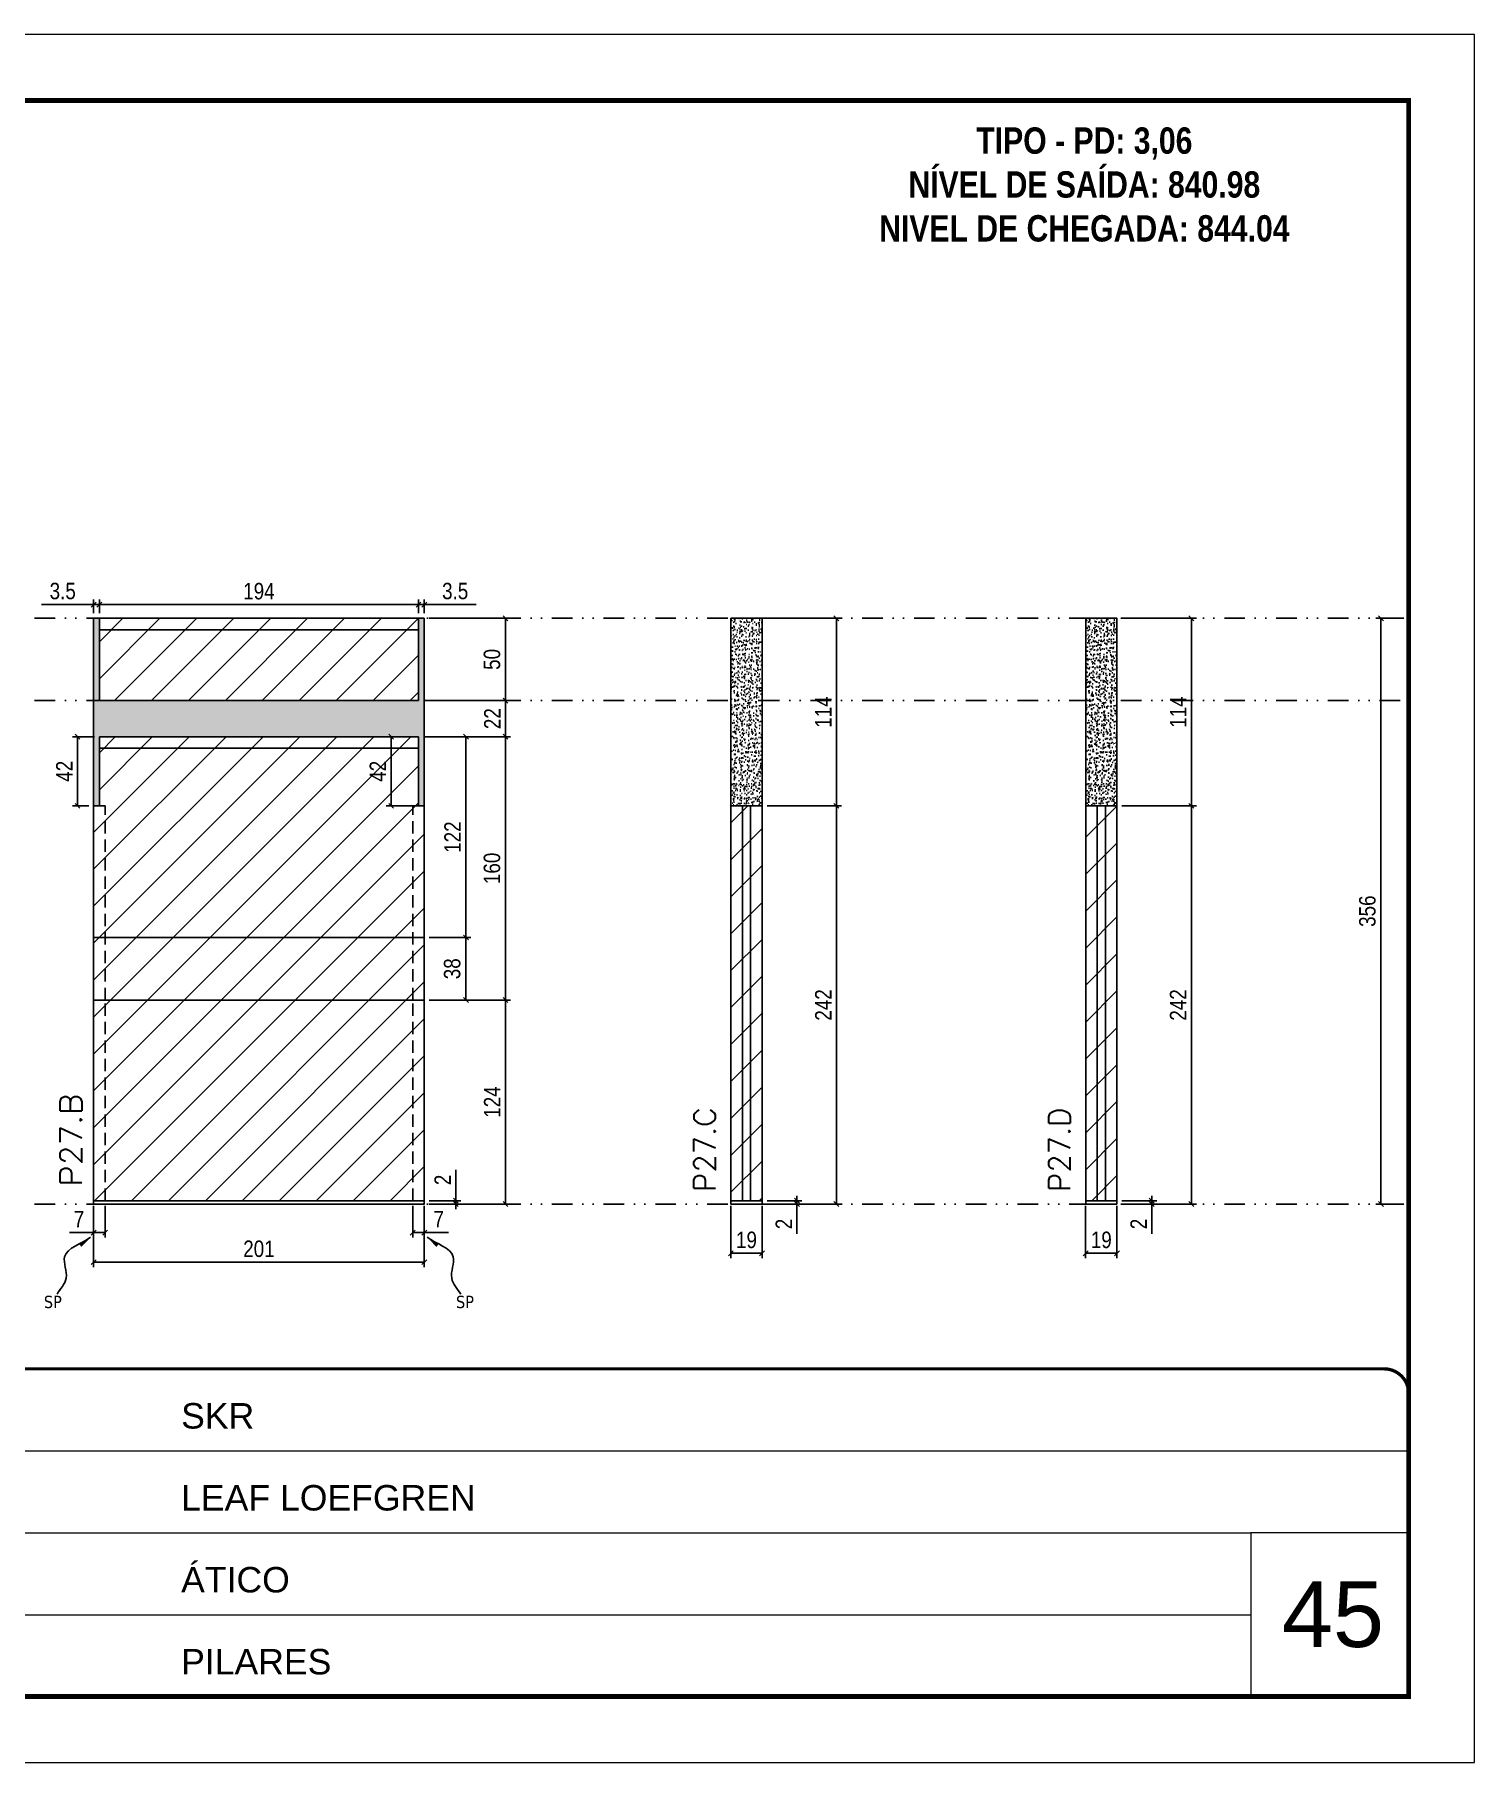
# Model space of a CAD drawing. Extents: x 14400 to 27878, y -21631 to 6985.
# Drawn here: x 15023 to 15898, y -6700 to -5650 of the extents above; entities that cross this region are included whole.
import ezdxf

# ---------------------------------------------------------------- set-up
doc = ezdxf.new("R2010")
doc.units = 0
for name, pattern in [('CONTINUO', [0]), ('DASHED', [0.75, 0.5, -0.25]), ('DIVIDE2', [0.625, 0.25, -0.125, 0, -0.125, 0, -0.125]), ('HIDDEN', [0.375, 0.25, -0.125])]:
    doc.linetypes.add(name, pattern=pattern)
for name, color, linetype, lineweight in [('CARIMBO', 255, 'Continuous', 9), ('Folhas', 255, 'Continuous', 9), ('Hachura', 251, 'Continuous', 9), ('SARRAFO DE PRESSAO', 251, 'DASHED', 9), ('Texto Seção', 7, 'Continuous', 15)]:
    doc.layers.add(name, color=color, linetype=linetype, lineweight=lineweight)
for name, color, linetype in [('COTA', 241, 'Continuous'), ('NOMENCLATURA', 7, 'Continuous'), ('Nível', 160, 'Continuous'), ('Painéis', 200, 'Continuous'), ('SARR_2.2x7', 40, 'Continuous'), ('texto', 7, 'Continuous')]:
    doc.layers.add(name, color=color, linetype=linetype)
doc.styles.add('ARIAL', font='arial.ttf')
doc.styles.add('COTA TECNICA', font='techl___.ttf', dxfattribs={"height": 10})
doc.styles.add('COTA TECNICA-50', font='techl___.ttf', dxfattribs={"height": 10})
doc.styles.add('REGUA-120', font='ROMANS.shx', dxfattribs={"height": 15})
doc.styles.add('ROMANC', font='techb___.ttf', dxfattribs={"height": 2.5})
doc.styles.get("Standard").update_dxf_attribs({"font": 'arial.ttf'})
doc.dimstyles.new('COTA PAINEL-50', dxfattribs={"dimtxt": 10, "dimasz": 3, "dimexe": 3, "dimexo": 3, "dimgap": 3, "dimtad": 1, "dimdec": 1, "dimzin": 12, "dimdsep": 46, "dimtxsty": 'COTA TECNICA-50', "dimblk1": 'OBLIQUE', "dimblk2": 'OBLIQUE', "dimsah": 1, "dimcen": 0.9, "dimclrd": 4, "dimclre": 4, "dimclrt": 240, "dimadec": 1, "dimazin": 3, "dimtfac": 1, "dimtdec": 1, "dimtmove": 0, "dimatfit": 3, "dimfxl": 1, "dimtolj": 1, "dimtzin": 12, "dimarcsym": 0})
doc.dimstyles.new('PAINEL', dxfattribs={"dimtxt": 10, "dimasz": 3, "dimexe": 3, "dimexo": 3, "dimgap": 3, "dimtad": 1, "dimdec": 1, "dimzin": 12, "dimdsep": 46, "dimtxsty": 'COTA TECNICA', "dimblk1": 'OBLIQUE', "dimblk2": 'OBLIQUE', "dimsah": 1, "dimcen": 0.9, "dimclrd": 4, "dimclre": 4, "dimclrt": 240, "dimadec": 1, "dimazin": 3, "dimtfac": 1, "dimtdec": 1, "dimtmove": 0, "dimatfit": 3, "dimfxl": 1, "dimtolj": 1, "dimtzin": 12, "dimarcsym": 0})
doc.dimstyles.get("Standard").update_dxf_attribs({"dimtxt": 0.18, "dimasz": 0.18, "dimexe": 0.18, "dimexo": 0.0625, "dimgap": 0.09, "dimtad": 0, "dimtih": 1, "dimtoh": 1, "dimdec": 4, "dimzin": 0, "dimdsep": 46, "dimtxsty": 'Standard', "dimcen": 0.09, "dimadec": 0, "dimazin": 0, "dimtfac": 1, "dimtdec": 4, "dimtofl": 0, "dimtmove": 0, "dimatfit": 3, "dimfxl": 1, "dimtolj": 1, "dimtzin": 0, "dimarcsym": 0})

# ---------------------------------------------------------------- blocks, each defined once
blk = doc.blocks.new('9999999999')
at = {"color": 30, "linetype": 'CONTINUO'}
for p, q in [((98564.6, 34379.6), (99584, 34379.6)), ((98564.6, 34329.8), (99488, 34329.8)), ((99584, 34329.8), (99488, 34329.8)), ((99488, 34329.8), (99488, 34230.2)), ((98564.6, 34280), (99488, 34280))]:
    blk.add_line(p, q, dxfattribs=at)
at = {"color": 30, "linetype": 'CONTINUO', "const_width": 2}
blk.add_lwpolyline([(99584, 34230.2), (99584, 34414.4, 0.414214), (99569, 34429.4), (98229, 34429.4, 0.414214), (98214, 34414.4), (98214, 34245.2, 0.414214), (98229, 34230.2), (99584, 34230.2)], format="xyb", dxfattribs=at)
at = {"layer": 'Folhas'}
blk.add_lwpolyline([(98139, 34190.2), (99624, 34190.2), (99624, 35240.2), (98139, 35240.2)], close=True, dxfattribs=at)
at = {"layer": 'Folhas', "color": 30, "const_width": 3}
blk.add_lwpolyline([(98214, 34230.2), (99584, 34230.2), (99584, 35200.2), (98214, 35200.2)], close=True, dxfattribs=at)
at = {"color": 7, "linetype": 'Continuous', "ltscale": 5, "style": 'ARIAL'}
for s, height, p in [('SKR', 15.48, (98837.7, 34393.1)), ('LEAF LOEFGREN', 15.483, (98837.7, 34343.3)), ('ÁTICO', 15.48, (98837.7, 34293.5)), ('PILARES', 15.48, (98837.7, 34243.7))]:
    blk.add_text(s, height=height, dxfattribs=at).set_placement(p)
blk = doc.blocks.new('_Oblique')
at = {"color": 0, "linetype": 'ByBlock', "lineweight": -2}
blk.add_line((-0.5, -0.5), (0.5, 0.5), dxfattribs=at)
blk = doc.blocks.new('*D2146')
at = {"layer": 'COTA', "color": 4, "lineweight": -2, "transparency": 16777216}
for p, q in [((15446.4, -6361.3), (15446.4, -6393.2)), ((15465.4, -6361.3), (15465.4, -6393.2)), ((15446.4, -6390.2), (15465.4, -6390.2))]:
    blk.add_line(p, q, dxfattribs=at)
at = {"layer": 'Defpoints', "color": 0, "transparency": 16777216}
for p in [(15446.4, -6358.3), (15465.4, -6358.3), (15465.4, -6390.2)]:
    blk.add_point(p, dxfattribs=at)
at = {"layer": 'COTA', "color": 4, "lineweight": -2, "transparency": 16777216, "xscale": 3, "yscale": 3, "zscale": 3, "rotation": 180}
blk.add_blockref('_Oblique', (15446.4, -6390.2), dxfattribs=at)
at = {"layer": 'COTA', "color": 4, "lineweight": -2, "transparency": 16777216, "xscale": 3, "yscale": 3, "zscale": 3}
blk.add_blockref('_Oblique', (15465.4, -6390.2), dxfattribs=at)
at = {"layer": 'COTA', "color": 240, "transparency": 16777216, "insert": (15455.9, -6382.1), "char_height": 10, "attachment_point": 5, "style": 'COTA TECNICA'}
blk.add_mtext('\\A1;19', dxfattribs=at)
blk = doc.blocks.new('*D2147')
at = {"layer": 'COTA', "color": 4, "lineweight": -2, "transparency": 16777216}
for p, q in [((15468.4, -6358.3), (15489.6, -6358.3)), ((15468.4, -6360.3), (15489.6, -6360.3)), ((15486.6, -6358.3), (15486.6, -6355.3)), ((15486.6, -6358.3), (15486.6, -6360.3)), ((15486.6, -6360.3), (15486.6, -6378.4))]:
    blk.add_line(p, q, dxfattribs=at)
at = {"layer": 'Defpoints', "color": 0, "transparency": 16777216}
for p in [(15465.4, -6358.3), (15465.4, -6360.3), (15486.6, -6358.3)]:
    blk.add_point(p, dxfattribs=at)
at = {"layer": 'COTA', "color": 4, "lineweight": -2, "transparency": 16777216, "xscale": 3, "yscale": 3, "zscale": 3}
for p, rotation in [((15486.6, -6358.3), 270), ((15486.6, -6360.3), 90)]:
    blk.add_blockref('_Oblique', p, dxfattribs=dict(at, rotation=rotation))
at = {"layer": 'COTA', "color": 240, "transparency": 16777216, "insert": (15478.6, -6372.4), "char_height": 10, "attachment_point": 5, "rotation": 90, "style": 'COTA TECNICA-50'}
blk.add_mtext('\\A1;2', dxfattribs=at)
blk = doc.blocks.new('*D2148')
at = {"layer": 'COTA', "color": 4, "lineweight": -2, "transparency": 16777216}
for p, q in [((15468.4, -6118.3), (15513.6, -6118.3)), ((15510.6, -6360.3), (15510.6, -6118.3)), ((15468.4, -6360.3), (15513.6, -6360.3))]:
    blk.add_line(p, q, dxfattribs=at)
at = {"layer": 'Defpoints', "color": 0, "transparency": 16777216}
for p in [(15465.4, -6118.3), (15510.6, -6118.3), (15465.4, -6360.3)]:
    blk.add_point(p, dxfattribs=at)
at = {"layer": 'COTA', "color": 4, "lineweight": -2, "transparency": 16777216, "xscale": 3, "yscale": 3, "zscale": 3}
for p, rotation in [((15510.6, -6118.3), 90), ((15510.6, -6360.3), 270)]:
    blk.add_blockref('_Oblique', p, dxfattribs=dict(at, rotation=rotation))
at = {"layer": 'COTA', "color": 240, "transparency": 16777216, "insert": (15502.6, -6239.3), "char_height": 10, "attachment_point": 5, "rotation": 90, "style": 'COTA TECNICA-50'}
blk.add_mtext('\\A1;242', dxfattribs=at)
blk = doc.blocks.new('*D2163')
at = {"layer": 'COTA', "color": 4, "lineweight": -2, "transparency": 16777216}
for p, q in [((15468.4, -6004.3), (15513.6, -6004.3)), ((15510.6, -6118.3), (15510.6, -6004.3)), ((15468.4, -6118.3), (15513.6, -6118.3))]:
    blk.add_line(p, q, dxfattribs=at)
at = {"layer": 'Defpoints', "color": 0, "transparency": 16777216}
for p in [(15465.4, -6004.3), (15510.6, -6004.3), (15465.4, -6118.3)]:
    blk.add_point(p, dxfattribs=at)
at = {"layer": 'COTA', "color": 4, "lineweight": -2, "transparency": 16777216, "xscale": 3, "yscale": 3, "zscale": 3}
for p, rotation in [((15510.6, -6004.3), 90), ((15510.6, -6118.3), 270)]:
    blk.add_blockref('_Oblique', p, dxfattribs=dict(at, rotation=rotation))
at = {"layer": 'COTA', "color": 240, "transparency": 16777216, "insert": (15502.6, -6061.3), "char_height": 10, "attachment_point": 5, "rotation": 90, "style": 'COTA TECNICA'}
blk.add_mtext('\\A1;114', dxfattribs=at)
blk = doc.blocks.new('*D2164')
at = {"layer": 'COTA', "color": 4, "lineweight": -2, "transparency": 16777216}
for p, q in [((15855.5, -6004.3), (15838.6, -6004.3)), ((15841.6, -6360.3), (15841.6, -6004.3)), ((15855.5, -6360.3), (15838.6, -6360.3))]:
    blk.add_line(p, q, dxfattribs=at)
at = {"layer": 'Defpoints', "color": 0, "transparency": 16777216}
for p in [(15841.6, -6004.3), (15858.5, -6004.3), (15858.5, -6360.3)]:
    blk.add_point(p, dxfattribs=at)
at = {"layer": 'COTA', "color": 4, "lineweight": -2, "transparency": 16777216, "xscale": 3, "yscale": 3, "zscale": 3}
for p, rotation in [((15841.6, -6004.3), 90), ((15841.6, -6360.3), 270)]:
    blk.add_blockref('_Oblique', p, dxfattribs=dict(at, rotation=rotation))
at = {"layer": 'COTA', "color": 240, "transparency": 16777216, "insert": (15833.4, -6182.3), "char_height": 10, "attachment_point": 5, "rotation": 90, "style": 'COTA TECNICA'}
blk.add_mtext('\\A1;356', dxfattribs=at)
blk = doc.blocks.new('*D2165')
at = {"layer": 'COTA', "color": 4, "lineweight": -2, "transparency": 16777216}
for p, q in [((15059, -6361.3), (15059, -6398.6)), ((15260, -6361.3), (15260, -6398.6)), ((15260, -6395.6), (15059, -6395.6))]:
    blk.add_line(p, q, dxfattribs=at)
at = {"layer": 'Defpoints', "color": 0, "transparency": 16777216}
for p in [(15059, -6358.3), (15260, -6358.3), (15059, -6395.6)]:
    blk.add_point(p, dxfattribs=at)
at = {"layer": 'COTA', "color": 4, "lineweight": -2, "transparency": 16777216, "xscale": 3, "yscale": 3, "zscale": 3, "rotation": 180}
blk.add_blockref('_Oblique', (15059, -6395.6), dxfattribs=at)
at = {"layer": 'COTA', "color": 4, "lineweight": -2, "transparency": 16777216, "xscale": 3, "yscale": 3, "zscale": 3}
blk.add_blockref('_Oblique', (15260, -6395.6), dxfattribs=at)
at = {"layer": 'COTA', "color": 240, "transparency": 16777216, "insert": (15159.5, -6387.5), "char_height": 10, "attachment_point": 5, "style": 'COTA TECNICA'}
blk.add_mtext('\\A1;201', dxfattribs=at)
blk = doc.blocks.new('*D2166')
at = {"layer": 'COTA', "color": 4, "lineweight": -2, "transparency": 16777216}
for p, q in [((15253, -6361.3), (15253, -6380.6)), ((15260, -6363.3), (15260, -6380.6)), ((15253, -6377.6), (15260, -6377.6)), ((15260, -6377.6), (15274.7, -6377.6))]:
    blk.add_line(p, q, dxfattribs=at)
at = {"layer": 'Defpoints', "color": 0, "transparency": 16777216}
for p in [(15253, -6358.3), (15260, -6360.3), (15260, -6377.6)]:
    blk.add_point(p, dxfattribs=at)
at = {"layer": 'COTA', "color": 4, "lineweight": -2, "transparency": 16777216, "xscale": 3, "yscale": 3, "zscale": 3, "rotation": 180}
blk.add_blockref('_Oblique', (15253, -6377.6), dxfattribs=at)
at = {"layer": 'COTA', "color": 4, "lineweight": -2, "transparency": 16777216, "xscale": 3, "yscale": 3, "zscale": 3}
blk.add_blockref('_Oblique', (15260, -6377.6), dxfattribs=at)
at = {"layer": 'COTA', "color": 240, "transparency": 16777216, "insert": (15268.8, -6369.5), "char_height": 10, "attachment_point": 5, "style": 'COTA TECNICA-50'}
blk.add_mtext('\\A1;7', dxfattribs=at)
blk = doc.blocks.new('*D2167')
at = {"layer": 'COTA', "color": 4, "lineweight": -2, "transparency": 16777216}
for p, q in [((15279.2, -6358.3), (15279.2, -6339.5)), ((15263, -6358.3), (15282.2, -6358.3)), ((15263, -6360.3), (15282.2, -6360.3)), ((15279.2, -6360.3), (15279.2, -6358.3)), ((15279.2, -6360.3), (15279.2, -6363.3))]:
    blk.add_line(p, q, dxfattribs=at)
at = {"layer": 'Defpoints', "color": 0, "transparency": 16777216}
for p in [(15260, -6358.3), (15260, -6360.3), (15279.2, -6360.3)]:
    blk.add_point(p, dxfattribs=at)
at = {"layer": 'COTA', "color": 4, "lineweight": -2, "transparency": 16777216, "xscale": 3, "yscale": 3, "zscale": 3}
for p, rotation in [((15279.2, -6358.3), 270), ((15279.2, -6360.3), 90)]:
    blk.add_blockref('_Oblique', p, dxfattribs=dict(at, rotation=rotation))
at = {"layer": 'COTA', "color": 240, "transparency": 16777216, "insert": (15271.2, -6345.6), "char_height": 10, "attachment_point": 5, "rotation": 90, "style": 'COTA TECNICA-50'}
blk.add_mtext('\\A1;2', dxfattribs=at)
blk = doc.blocks.new('*D2168')
at = {"layer": 'COTA', "color": 4, "lineweight": -2, "transparency": 16777216}
for p, q in [((15259.5, -6076.3), (15312.4, -6076.3)), ((15309.4, -6236.3), (15309.4, -6076.3)), ((15263, -6236.3), (15312.4, -6236.3))]:
    blk.add_line(p, q, dxfattribs=at)
at = {"layer": 'Defpoints', "color": 0, "transparency": 16777216}
for p in [(15256.5, -6076.3), (15309.4, -6076.3), (15260, -6236.3)]:
    blk.add_point(p, dxfattribs=at)
at = {"layer": 'COTA', "color": 4, "lineweight": -2, "transparency": 16777216, "xscale": 3, "yscale": 3, "zscale": 3}
for p, rotation in [((15309.4, -6076.3), 90), ((15309.4, -6236.3), 270)]:
    blk.add_blockref('_Oblique', p, dxfattribs=dict(at, rotation=rotation))
at = {"layer": 'COTA', "color": 240, "transparency": 16777216, "insert": (15301.2, -6156.3), "char_height": 10, "attachment_point": 5, "rotation": 90, "style": 'COTA TECNICA-50'}
blk.add_mtext('\\A1;160', dxfattribs=at)
blk = doc.blocks.new('*D2169')
at = {"layer": 'COTA', "color": 4, "linetype": 'ByBlock', "lineweight": -2, "transparency": 16777216}
for p, q in [((15263, -6236.3), (15312.4, -6236.3)), ((15309.4, -6360.3), (15309.4, -6236.3)), ((15263, -6360.3), (15312.4, -6360.3))]:
    blk.add_line(p, q, dxfattribs=at)
at = {"layer": 'Defpoints', "color": 0, "linetype": 'ByBlock', "transparency": 16777216}
for p in [(15260, -6236.3), (15309.4, -6236.3), (15260, -6360.3)]:
    blk.add_point(p, dxfattribs=at)
at = {"layer": 'COTA', "color": 4, "linetype": 'ByBlock', "lineweight": -2, "transparency": 16777216, "xscale": 3, "yscale": 3, "zscale": 3}
for p, rotation in [((15309.4, -6236.3), 90), ((15309.4, -6360.3), 270)]:
    blk.add_blockref('_Oblique', p, dxfattribs=dict(at, rotation=rotation))
at = {"layer": 'COTA', "color": 240, "linetype": 'ByBlock', "transparency": 16777216, "insert": (15301.3, -6298.3), "char_height": 10, "attachment_point": 5, "rotation": 90, "style": 'COTA TECNICA'}
blk.add_mtext('\\A1;124', dxfattribs=at)
blk = doc.blocks.new('*D2170')
at = {"layer": 'COTA', "color": 4, "lineweight": -2, "transparency": 16777216}
for p, q in [((15066, -6361.3), (15066, -6380.6)), ((15059, -6363.3), (15059, -6380.6)), ((15059, -6377.6), (15044.3, -6377.6)), ((15066, -6377.6), (15059, -6377.6))]:
    blk.add_line(p, q, dxfattribs=at)
at = {"layer": 'Defpoints', "color": 0, "transparency": 16777216}
for p in [(15059, -6360.3), (15066, -6358.3), (15059, -6377.6)]:
    blk.add_point(p, dxfattribs=at)
at = {"layer": 'COTA', "color": 4, "lineweight": -2, "transparency": 16777216, "xscale": 3, "yscale": 3, "zscale": 3, "rotation": 180}
blk.add_blockref('_Oblique', (15059, -6377.6), dxfattribs=at)
at = {"layer": 'COTA', "color": 4, "lineweight": -2, "transparency": 16777216, "xscale": 3, "yscale": 3, "zscale": 3}
blk.add_blockref('_Oblique', (15066, -6377.6), dxfattribs=at)
at = {"layer": 'COTA', "color": 240, "transparency": 16777216, "insert": (15050.1, -6369.5), "char_height": 10, "attachment_point": 5, "style": 'COTA TECNICA-50'}
blk.add_mtext('\\A1;7', dxfattribs=at)
blk = doc.blocks.new('*D2171')
at = {"layer": 'COTA', "color": 4, "lineweight": -2, "transparency": 16777216}
for p, q in [((15263, -6004.3), (15312.4, -6004.3)), ((15309.4, -6054.3), (15309.4, -6004.3)), ((15259.5, -6054.3), (15312.4, -6054.3))]:
    blk.add_line(p, q, dxfattribs=at)
at = {"layer": 'Defpoints', "color": 0, "transparency": 16777216}
for p in [(15260, -6004.3), (15309.4, -6004.3), (15256.5, -6054.3)]:
    blk.add_point(p, dxfattribs=at)
at = {"layer": 'COTA', "color": 4, "lineweight": -2, "transparency": 16777216, "xscale": 3, "yscale": 3, "zscale": 3}
for p, rotation in [((15309.4, -6004.3), 90), ((15309.4, -6054.3), 270)]:
    blk.add_blockref('_Oblique', p, dxfattribs=dict(at, rotation=rotation))
at = {"layer": 'COTA', "color": 240, "transparency": 16777216, "insert": (15301.2, -6029.3), "char_height": 10, "attachment_point": 5, "rotation": 90, "style": 'COTA TECNICA'}
blk.add_mtext('\\A1;50', dxfattribs=at)
blk = doc.blocks.new('*D2172')
at = {"layer": 'COTA', "color": 4, "lineweight": -2, "transparency": 16777216}
for p, q in [((15662.1, -6361.3), (15662.1, -6393.2)), ((15681.1, -6361.3), (15681.1, -6393.2)), ((15662.1, -6390.2), (15681.1, -6390.2))]:
    blk.add_line(p, q, dxfattribs=at)
at = {"layer": 'Defpoints', "color": 0, "transparency": 16777216}
for p in [(15662.1, -6358.3), (15681.1, -6358.3), (15681.1, -6390.2)]:
    blk.add_point(p, dxfattribs=at)
at = {"layer": 'COTA', "color": 4, "lineweight": -2, "transparency": 16777216, "xscale": 3, "yscale": 3, "zscale": 3, "rotation": 180}
blk.add_blockref('_Oblique', (15662.1, -6390.2), dxfattribs=at)
at = {"layer": 'COTA', "color": 4, "lineweight": -2, "transparency": 16777216, "xscale": 3, "yscale": 3, "zscale": 3}
blk.add_blockref('_Oblique', (15681.1, -6390.2), dxfattribs=at)
at = {"layer": 'COTA', "color": 240, "transparency": 16777216, "insert": (15671.6, -6382.1), "char_height": 10, "attachment_point": 5, "style": 'COTA TECNICA'}
blk.add_mtext('\\A1;19', dxfattribs=at)
blk = doc.blocks.new('*D2173')
at = {"layer": 'COTA', "color": 4, "lineweight": -2, "transparency": 16777216}
for p, q in [((15684.1, -6358.3), (15705.3, -6358.3)), ((15684.1, -6360.3), (15705.3, -6360.3)), ((15702.3, -6358.3), (15702.3, -6355.3)), ((15702.3, -6358.3), (15702.3, -6360.3)), ((15702.3, -6360.3), (15702.3, -6378.4))]:
    blk.add_line(p, q, dxfattribs=at)
at = {"layer": 'Defpoints', "color": 0, "transparency": 16777216}
for p in [(15681.1, -6358.3), (15681.1, -6360.3), (15702.3, -6358.3)]:
    blk.add_point(p, dxfattribs=at)
at = {"layer": 'COTA', "color": 4, "lineweight": -2, "transparency": 16777216, "xscale": 3, "yscale": 3, "zscale": 3}
for p, rotation in [((15702.3, -6358.3), 270), ((15702.3, -6360.3), 90)]:
    blk.add_blockref('_Oblique', p, dxfattribs=dict(at, rotation=rotation))
at = {"layer": 'COTA', "color": 240, "transparency": 16777216, "insert": (15694.3, -6372.4), "char_height": 10, "attachment_point": 5, "rotation": 90, "style": 'COTA TECNICA-50'}
blk.add_mtext('\\A1;2', dxfattribs=at)
blk = doc.blocks.new('*D2174')
at = {"layer": 'COTA', "color": 4, "lineweight": -2, "transparency": 16777216}
for p, q in [((15684.1, -6118.3), (15729.4, -6118.3)), ((15726.4, -6360.3), (15726.4, -6118.3)), ((15684.1, -6360.3), (15729.4, -6360.3))]:
    blk.add_line(p, q, dxfattribs=at)
at = {"layer": 'Defpoints', "color": 0, "transparency": 16777216}
for p in [(15681.1, -6118.3), (15726.4, -6118.3), (15681.1, -6360.3)]:
    blk.add_point(p, dxfattribs=at)
at = {"layer": 'COTA', "color": 4, "lineweight": -2, "transparency": 16777216, "xscale": 3, "yscale": 3, "zscale": 3}
for p, rotation in [((15726.4, -6118.3), 90), ((15726.4, -6360.3), 270)]:
    blk.add_blockref('_Oblique', p, dxfattribs=dict(at, rotation=rotation))
at = {"layer": 'COTA', "color": 240, "transparency": 16777216, "insert": (15718.3, -6239.3), "char_height": 10, "attachment_point": 5, "rotation": 90, "style": 'COTA TECNICA-50'}
blk.add_mtext('\\A1;242', dxfattribs=at)
blk = doc.blocks.new('*D2175')
at = {"layer": 'COTA', "color": 4, "lineweight": -2, "transparency": 16777216}
for p, q in [((15684.1, -6004.3), (15729.4, -6004.3)), ((15726.4, -6118.3), (15726.4, -6004.3)), ((15684.1, -6118.3), (15729.4, -6118.3))]:
    blk.add_line(p, q, dxfattribs=at)
at = {"layer": 'Defpoints', "color": 0, "transparency": 16777216}
for p in [(15681.1, -6004.3), (15726.4, -6004.3), (15681.1, -6118.3)]:
    blk.add_point(p, dxfattribs=at)
at = {"layer": 'COTA', "color": 4, "lineweight": -2, "transparency": 16777216, "xscale": 3, "yscale": 3, "zscale": 3}
for p, rotation in [((15726.4, -6004.3), 90), ((15726.4, -6118.3), 270)]:
    blk.add_blockref('_Oblique', p, dxfattribs=dict(at, rotation=rotation))
at = {"layer": 'COTA', "color": 240, "transparency": 16777216, "insert": (15718.3, -6061.3), "char_height": 10, "attachment_point": 5, "rotation": 90, "style": 'COTA TECNICA'}
blk.add_mtext('\\A1;114', dxfattribs=at)
blk = doc.blocks.new('*D2892')
at = {"layer": 'COTA', "color": 4, "lineweight": -2, "transparency": 16777216}
for p, q in [((15059, -6001.3), (15059, -5993)), ((15062.5, -6001.3), (15062.5, -5993)), ((15059, -5996), (15027.4, -5996)), ((15062.5, -5996), (15059, -5996)), ((15062.5, -5996), (15065.5, -5996))]:
    blk.add_line(p, q, dxfattribs=at)
at = {"layer": 'Defpoints', "color": 0, "transparency": 16777216}
for p in [(15059, -5996), (15059, -6004.3), (15062.5, -6004.3)]:
    blk.add_point(p, dxfattribs=at)
at = {"layer": 'COTA', "color": 4, "lineweight": -2, "transparency": 16777216, "xscale": 3, "yscale": 3, "zscale": 3}
blk.add_blockref('_Oblique', (15059, -5996), dxfattribs=at)
at = {"layer": 'COTA', "color": 4, "lineweight": -2, "transparency": 16777216, "xscale": 3, "yscale": 3, "zscale": 3, "rotation": 180}
blk.add_blockref('_Oblique', (15062.5, -5996), dxfattribs=at)
at = {"layer": 'COTA', "color": 240, "transparency": 16777216, "insert": (15040.2, -5987.8), "char_height": 10, "attachment_point": 5, "style": 'COTA TECNICA'}
blk.add_mtext('\\A1;3.5', dxfattribs=at)
blk = doc.blocks.new('*D2893')
at = {"layer": 'COTA', "color": 4, "lineweight": -2, "transparency": 16777216}
for p, q in [((15062.5, -6001.3), (15062.5, -5993)), ((15256.5, -6001.3), (15256.5, -5993)), ((15062.5, -5996), (15256.5, -5996))]:
    blk.add_line(p, q, dxfattribs=at)
at = {"layer": 'Defpoints', "color": 0, "transparency": 16777216}
for p in [(15062.5, -6004.3), (15256.5, -5996), (15256.5, -6004.3)]:
    blk.add_point(p, dxfattribs=at)
at = {"layer": 'COTA', "color": 4, "lineweight": -2, "transparency": 16777216, "xscale": 3, "yscale": 3, "zscale": 3, "rotation": 180}
blk.add_blockref('_Oblique', (15062.5, -5996), dxfattribs=at)
at = {"layer": 'COTA', "color": 4, "lineweight": -2, "transparency": 16777216, "xscale": 3, "yscale": 3, "zscale": 3}
blk.add_blockref('_Oblique', (15256.5, -5996), dxfattribs=at)
at = {"layer": 'COTA', "color": 240, "transparency": 16777216, "insert": (15159.5, -5987.9), "char_height": 10, "attachment_point": 5, "style": 'COTA TECNICA'}
blk.add_mtext('\\A1;194', dxfattribs=at)
blk = doc.blocks.new('*D2894')
at = {"layer": 'COTA', "color": 4, "lineweight": -2, "transparency": 16777216}
for p, q in [((15256.5, -6001.3), (15256.5, -5993)), ((15260, -6001.3), (15260, -5993)), ((15256.5, -5996), (15253.5, -5996)), ((15256.5, -5996), (15260, -5996)), ((15260, -5996), (15291.6, -5996))]:
    blk.add_line(p, q, dxfattribs=at)
at = {"layer": 'Defpoints', "color": 0, "transparency": 16777216}
for p in [(15256.5, -6004.3), (15260, -5996), (15260, -6004.3)]:
    blk.add_point(p, dxfattribs=at)
at = {"layer": 'COTA', "color": 4, "lineweight": -2, "transparency": 16777216, "xscale": 3, "yscale": 3, "zscale": 3}
blk.add_blockref('_Oblique', (15256.5, -5996), dxfattribs=at)
at = {"layer": 'COTA', "color": 4, "lineweight": -2, "transparency": 16777216, "xscale": 3, "yscale": 3, "zscale": 3, "rotation": 180}
blk.add_blockref('_Oblique', (15260, -5996), dxfattribs=at)
at = {"layer": 'COTA', "color": 240, "transparency": 16777216, "insert": (15278.8, -5987.8), "char_height": 10, "attachment_point": 5, "style": 'COTA TECNICA'}
blk.add_mtext('\\A1;3.5', dxfattribs=at)
blk = doc.blocks.new('*D2895')
at = {"layer": 'COTA', "color": 4, "lineweight": -2, "transparency": 16777216}
for p, q in [((15259.5, -6054.3), (15312.4, -6054.3)), ((15309.4, -6076.3), (15309.4, -6054.3)), ((15259.5, -6076.3), (15312.4, -6076.3))]:
    blk.add_line(p, q, dxfattribs=at)
at = {"layer": 'Defpoints', "color": 0, "transparency": 16777216}
for p in [(15256.5, -6054.3), (15309.4, -6054.3), (15256.5, -6076.3)]:
    blk.add_point(p, dxfattribs=at)
at = {"layer": 'COTA', "color": 4, "lineweight": -2, "transparency": 16777216, "xscale": 3, "yscale": 3, "zscale": 3}
for p, rotation in [((15309.4, -6054.3), 90), ((15309.4, -6076.3), 270)]:
    blk.add_blockref('_Oblique', p, dxfattribs=dict(at, rotation=rotation))
at = {"layer": 'COTA', "color": 240, "transparency": 16777216, "insert": (15301.4, -6065.3), "char_height": 10, "attachment_point": 5, "rotation": 90, "style": 'COTA TECNICA'}
blk.add_mtext('\\A1;22', dxfattribs=at)
blk = doc.blocks.new('*D2896')
at = {"layer": 'COTA', "color": 4, "lineweight": -2, "transparency": 16777216}
for p, q in [((15059.5, -6076.3), (15046.2, -6076.3)), ((15049.2, -6118.3), (15049.2, -6076.3)), ((15056, -6118.3), (15046.2, -6118.3))]:
    blk.add_line(p, q, dxfattribs=at)
at = {"layer": 'Defpoints', "color": 0, "transparency": 16777216}
for p in [(15049.2, -6076.3), (15062.5, -6076.3), (15059, -6118.3)]:
    blk.add_point(p, dxfattribs=at)
at = {"layer": 'COTA', "color": 4, "lineweight": -2, "transparency": 16777216, "xscale": 3, "yscale": 3, "zscale": 3}
for p, rotation in [((15049.2, -6076.3), 90), ((15049.2, -6118.3), 270)]:
    blk.add_blockref('_Oblique', p, dxfattribs=dict(at, rotation=rotation))
at = {"layer": 'COTA', "color": 240, "transparency": 16777216, "insert": (15041.2, -6097.3), "char_height": 10, "attachment_point": 5, "rotation": 90, "style": 'COTA TECNICA'}
blk.add_mtext('\\A1;42', dxfattribs=at)
blk = doc.blocks.new('*D2897')
at = {"layer": 'COTA', "color": 4, "lineweight": -2, "transparency": 16777216}
for p, q in [((15253.5, -6076.3), (15236.9, -6076.3)), ((15239.9, -6118.3), (15239.9, -6076.3)), ((15253.5, -6118.3), (15236.9, -6118.3))]:
    blk.add_line(p, q, dxfattribs=at)
at = {"layer": 'Defpoints', "color": 0, "transparency": 16777216}
for p in [(15239.9, -6076.3), (15256.5, -6076.3), (15256.5, -6118.3)]:
    blk.add_point(p, dxfattribs=at)
at = {"layer": 'COTA', "color": 4, "lineweight": -2, "transparency": 16777216, "xscale": 3, "yscale": 3, "zscale": 3}
for p, rotation in [((15239.9, -6076.3), 90), ((15239.9, -6118.3), 270)]:
    blk.add_blockref('_Oblique', p, dxfattribs=dict(at, rotation=rotation))
at = {"layer": 'COTA', "color": 240, "transparency": 16777216, "insert": (15231.8, -6097.3), "char_height": 10, "attachment_point": 5, "rotation": 90, "style": 'COTA TECNICA'}
blk.add_mtext('\\A1;42', dxfattribs=at)
blk = doc.blocks.new('*D2898')
at = {"layer": 'COTA', "color": 4, "lineweight": -2, "transparency": 16777216}
for p, q in [((15263, -6198.3), (15288.3, -6198.3)), ((15285.3, -6236.3), (15285.3, -6198.3)), ((15263, -6236.3), (15288.3, -6236.3))]:
    blk.add_line(p, q, dxfattribs=at)
at = {"layer": 'Defpoints', "color": 0, "transparency": 16777216}
for p in [(15260, -6198.3), (15285.3, -6198.3), (15260, -6236.3)]:
    blk.add_point(p, dxfattribs=at)
at = {"layer": 'COTA', "color": 4, "lineweight": -2, "transparency": 16777216, "xscale": 3, "yscale": 3, "zscale": 3}
for p, rotation in [((15285.3, -6198.3), 90), ((15285.3, -6236.3), 270)]:
    blk.add_blockref('_Oblique', p, dxfattribs=dict(at, rotation=rotation))
at = {"layer": 'COTA', "color": 240, "transparency": 16777216, "insert": (15277, -6217.3), "char_height": 10, "attachment_point": 5, "rotation": 90, "style": 'COTA TECNICA'}
blk.add_mtext('\\A1;38', dxfattribs=at)
blk = doc.blocks.new('*D2899')
at = {"layer": 'COTA', "color": 4, "lineweight": -2, "transparency": 16777216}
for p, q in [((15259.5, -6076.3), (15288.3, -6076.3)), ((15285.3, -6198.3), (15285.3, -6076.3)), ((15263, -6198.3), (15288.3, -6198.3))]:
    blk.add_line(p, q, dxfattribs=at)
at = {"layer": 'Defpoints', "color": 0, "transparency": 16777216}
for p in [(15256.5, -6076.3), (15285.3, -6076.3), (15260, -6198.3)]:
    blk.add_point(p, dxfattribs=at)
at = {"layer": 'COTA', "color": 4, "lineweight": -2, "transparency": 16777216, "xscale": 3, "yscale": 3, "zscale": 3}
for p, rotation in [((15285.3, -6076.3), 90), ((15285.3, -6198.3), 270)]:
    blk.add_blockref('_Oblique', p, dxfattribs=dict(at, rotation=rotation))
at = {"layer": 'COTA', "color": 240, "transparency": 16777216, "insert": (15277.2, -6137.3), "char_height": 10, "attachment_point": 5, "rotation": 90, "style": 'COTA TECNICA'}
blk.add_mtext('\\A1;122', dxfattribs=at)

msp = doc.modelspace()

# ---------------------------------------------------------------- hatches: boundary and pattern name
at = {"layer": 'COTA'}
h = msp.add_hatch(dxfattribs=at)
h.set_pattern_fill('AR-CONC', color=256, scale=0.03)
h.set_pattern_definition([(50, (-1585, 0), (5.4655401, -0.4781726), [0.5715, -6.2865]), (355, (-1585, 0), (-1.0573026, 5.7317054), [0.4572, -5.0292175]), (100.451445, (-1584.5445, -0.04), (4.4082374, 5.2535326), [0.4857003, -5.3427073]), (46.1842, (-1585, 1.524), (8.1323712, -1.2612698), [0.85725, -9.42975]), (96.63556, (-1584.322, 1.419), (7.122124, 7.4227837), [0.7285507, -8.0140682]), (351.18415, (-1585, 1.524), (7.122124, 7.4227837), [0.685799, -7.543792]), (21, (-1584.238, 1.143), (4.5484317, -3.067956), [0.5715, -6.2865]), (326, (-1584.238, 1.143), (1.8540609, 5.525639), [0.4572, -5.0292]), (71.451445, (-1583.859, 0.8873), (6.4024926, 2.457683), [0.4857003, -5.3426981]), (37.5, (-1585, 0), (0.0926581, 2.53665117), [0, -4.96824, 0, -5.1054, 0, -5.04825]), (7.5, (-1585, 0), (2.00458988, 3.00541724), [0, -2.91084, 0, -4.85394, 0, -1.92405]), (327.5, (-1586.6993, 0), (4.06771786, -0.17186232), [0, -1.905, 0, -5.9436, 0, -7.8867]), (317.5, (-1587.4613, 0), (4.44387544, 0.7627947), [0, -2.4765, 0, -3.94716, 0, -5.6007])])
h.paths.add_polyline_path([(15058.983, -6054.316), (15058.983, -6118.316), (15062.483, -6118.316), (15062.483, -6076.316), (15256.483, -6076.316), (15256.483, -6118.316), (15259.983, -6118.316), (15259.983, -6054.316)])
h.paths.add_polyline_path([(15062.483, -6004.316), (15058.983, -6004.316), (15058.983, -6054.316), (15062.483, -6054.316)])
h.paths.add_polyline_path([(15256.483, -6054.316), (15259.983, -6054.316), (15259.983, -6004.316), (15256.483, -6004.316)])
h = msp.add_hatch(dxfattribs=at)
h.set_pattern_fill('AR-CONC', color=256, scale=0.03)
h.set_pattern_definition([(50, (-6, -9193.601), (5.4655401, -0.4781726), [0.5715, -6.2865]), (355, (-6, -9193.601), (-1.0573026, 5.7317054), [0.4572, -5.0292175]), (100.451445, (-5.5445, -9193.6407), (4.4082374, 5.2535326), [0.4857003, -5.3427073]), (46.1842, (-6, -9192.077), (8.1323712, -1.2612698), [0.85725, -9.42975]), (96.63556, (-5.322, -9192.182), (7.122124, 7.4227837), [0.7285507, -8.0140682]), (351.18415, (-6, -9192.077), (7.122124, 7.4227837), [0.685799, -7.543792]), (21, (-5.238, -9192.458), (4.5484317, -3.067956), [0.5715, -6.2865]), (326, (-5.238, -9192.458), (1.8540609, 5.525639), [0.4572, -5.0292]), (71.451445, (-4.859, -9192.7135), (6.4024926, 2.457683), [0.4857003, -5.3426981]), (37.5, (-6, -9193.6009), (0.0926581, 2.53665117), [0, -4.96824, 0, -5.1054, 0, -5.04825]), (7.5, (-6, -9193.6009), (2.00458988, 3.00541724), [0, -2.91084, 0, -4.85394, 0, -1.92405]), (327.5, (-7.6993, -9193.6009), (4.06771786, -0.17186232), [0, -1.905, 0, -5.9436, 0, -7.8867]), (317.5, (-8.4613, -9193.601), (4.44387544, 0.7627947), [0, -2.4765, 0, -3.94716, 0, -5.6007])])
h.paths.add_polyline_path([(15446.434, -6118.316), (15465.434, -6118.316), (15465.434, -6004.316), (15446.434, -6004.316)])
h = msp.add_hatch(dxfattribs=at)
h.set_pattern_fill('AR-CONC', color=256, scale=0.03)
h.set_pattern_definition([(50, (209.715, -9193.601), (5.4655401, -0.4781726), [0.5715, -6.2865]), (355, (209.715, -9193.601), (-1.0573026, 5.7317054), [0.4572, -5.0292175]), (100.451445, (210.17, -9193.6407), (4.4082374, 5.2535326), [0.4857003, -5.3427073]), (46.1842, (209.715, -9192.077), (8.1323712, -1.2612698), [0.85725, -9.42975]), (96.63556, (210.3925, -9192.182), (7.122124, 7.4227837), [0.7285507, -8.0140682]), (351.18415, (209.715, -9192.077), (7.122124, 7.4227837), [0.685799, -7.543792]), (21, (210.477, -9192.458), (4.5484317, -3.067956), [0.5715, -6.2865]), (326, (210.477, -9192.458), (1.8540609, 5.525639), [0.4572, -5.0292]), (71.451445, (210.856, -9192.7135), (6.4024926, 2.457683), [0.4857003, -5.3426981]), (37.5, (209.7148, -9193.6009), (0.0926581, 2.53665117), [0, -4.96824, 0, -5.1054, 0, -5.04825]), (7.5, (209.7148, -9193.6009), (2.00458988, 3.00541724), [0, -2.91084, 0, -4.85394, 0, -1.92405]), (327.5, (208.0155, -9193.6009), (4.06771786, -0.17186232), [0, -1.905, 0, -5.9436, 0, -7.8867]), (317.5, (207.2535, -9193.601), (4.44387544, 0.7627947), [0, -2.4765, 0, -3.94716, 0, -5.6007])])
h.paths.add_polyline_path([(15662.149, -6118.316), (15681.149, -6118.316), (15681.149, -6004.316), (15662.149, -6004.316)])
at = {"layer": 'Hachura'}
h = msp.add_hatch(dxfattribs=at)
h.set_pattern_fill('ANSI31', color=256, scale=5)
h.paths.add_polyline_path([(14849.205, -6004.316), (14655.205, -6004.316), (14655.205, -6118.316), (14651.705, -6118.316), (14651.705, -6126.316), (14852.705, -6126.316), (14852.705, -6118.316), (14849.205, -6118.316)])
h.paths.add_polyline_path([(14852.705, -6126.316), (14651.705, -6126.316), (14651.705, -6236.316), (14852.705, -6236.316)])
h.paths.add_polyline_path([(14852.705, -6236.316), (14651.705, -6236.316), (14651.705, -6358.316), (14852.705, -6358.316)])
h.paths.add_polyline_path([(15259.983, -6236.316), (15058.983, -6236.316), (15058.983, -6358.316), (15259.983, -6358.316)])
h.paths.add_polyline_path([(15259.983, -6198.316), (15058.983, -6198.316), (15058.983, -6236.316), (15259.983, -6236.316)])
h.paths.add_polyline_path([(15259.983, -6118.316), (15256.483, -6118.316), (15256.483, -6076.316), (15062.483, -6076.316), (15062.483, -6118.316), (15058.983, -6118.316), (15058.983, -6198.316), (15259.983, -6198.316)])
h.paths.add_polyline_path([(15256.483, -6004.316), (15062.483, -6004.316), (15062.483, -6054.316), (15256.483, -6054.316)])
h.paths.add_polyline_path([(15465.434, -6118.316), (15446.434, -6118.316), (15446.434, -6358.316), (15465.434, -6358.316)])
h.paths.add_polyline_path([(15681.149, -6118.316), (15662.149, -6118.316), (15662.149, -6358.316), (15681.149, -6358.316)])

# ---------------------------------------------------------------- linework, layer by layer
at = {"layer": 'COTA'}
for p, q in [((15058.983, -6118.316), (15058.983, -6004.316)), ((15062.483, -6004.316), (15058.983, -6004.316)), ((15256.483, -6004.316), (15259.983, -6004.316)), ((15259.983, -6004.316), (15259.983, -6118.316))]:
    msp.add_line(p, q, dxfattribs=at)
for points in [[(15446.434, -6118.316), (15465.434, -6118.316), (15465.434, -6004.316), (15446.434, -6004.316)], [(15662.149, -6118.316), (15681.149, -6118.316), (15681.149, -6004.316), (15662.149, -6004.316)]]:
    msp.add_lwpolyline(points, close=True, dxfattribs=at)
at = {"layer": 'Nível', "color": 4, "linetype": 'DIVIDE2', "ltscale": 50}
for p, q in [((14488.467, -6004.316), (15858.467, -6004.316)), ((14488.467, -6054.316), (15858.467, -6054.316)), ((14488.467, -6360.316), (15858.467, -6360.316))]:
    msp.add_line(p, q, dxfattribs=at)
at = {"layer": 'Painéis'}
for p, q in [((15062.483, -6054.316), (15062.483, -6004.316)), ((15062.483, -6004.316), (15256.483, -6004.316)), ((15256.483, -6054.316), (15256.483, -6004.316)), ((15062.483, -6054.316), (15256.483, -6054.316)), ((15062.483, -6076.316), (15256.483, -6076.316)), ((15062.483, -6118.316), (15062.483, -6076.316)), ((15256.483, -6076.316), (15256.483, -6118.316)), ((15058.983, -6118.316), (15058.983, -6358.316)), ((15058.983, -6118.316), (15065.983, -6118.316)), ((15252.983, -6118.316), (15259.983, -6118.316)), ((15259.983, -6358.316), (15259.983, -6118.316)), ((15446.434, -6118.316), (15446.434, -6358.316)), ((15446.434, -6118.316), (15465.434, -6118.316)), ((15465.434, -6118.316), (15465.434, -6358.316)), ((15662.149, -6118.316), (15662.149, -6358.316)), ((15662.149, -6118.316), (15681.149, -6118.316)), ((15681.149, -6118.316), (15681.149, -6358.316)), ((15058.983, -6198.316), (15259.983, -6198.316)), ((15058.983, -6236.316), (15259.983, -6236.316)), ((15446.434, -6358.316), (15465.434, -6358.316)), ((15446.434, -6360.316), (15446.434, -6358.316)), ((15465.434, -6360.316), (15446.434, -6360.316)), ((15465.434, -6358.316), (15465.434, -6360.316)), ((15662.149, -6358.316), (15681.149, -6358.316)), ((15662.149, -6360.316), (15662.149, -6358.316)), ((15681.149, -6360.316), (15662.149, -6360.316)), ((15681.149, -6358.316), (15681.149, -6360.316))]:
    msp.add_line(p, q, dxfattribs=at)
msp.add_lwpolyline([(15259.983, -6358.316), (15058.983, -6358.316), (15058.983, -6360.316), (15259.983, -6360.316)], close=True, dxfattribs=at)
at = {"layer": 'SARR_2.2x7'}
for p, q in [((15062.483, -6011.316), (15256.483, -6011.316)), ((15062.483, -6083.316), (15256.483, -6083.316)), ((15453.434, -6118.316), (15453.434, -6358.316)), ((15458.434, -6118.316), (15458.434, -6358.316)), ((15669.149, -6118.316), (15669.149, -6358.316)), ((15674.149, -6118.316), (15674.149, -6358.316))]:
    msp.add_line(p, q, dxfattribs=at)
at = {"layer": 'SARR_2.2x7', "linetype": 'HIDDEN', "ltscale": 30}
for p, q in [((15065.983, -6236.316), (15065.983, -6118.316)), ((15252.983, -6236.316), (15252.983, -6118.316)), ((15065.983, -6358.316), (15065.983, -6236.316)), ((15252.983, -6358.316), (15252.983, -6236.316))]:
    msp.add_line(p, q, dxfattribs=at)

# ---------------------------------------------------------------- block references
at = {"layer": 'SARRAFO DE PRESSAO', "color": 6, "linetype": 'ByBlock'}
msp.add_blockref('9999999999', (-83725.511, -40889.804), dxfattribs=at)

# ---------------------------------------------------------------- texts
at = {"layer": 'CARIMBO', "style": 'ARIAL'}
msp.add_text('45', height=40, dxfattribs=at).set_placement((15781.328, -6629.455))
at = {"layer": 'NOMENCLATURA', "color": 2, "insert": (15661.306, -5706.014), "char_height": 16, "attachment_point": 2, "style": 'ROMANC'}
msp.add_mtext_dynamic_manual_height_columns('TIPO - PD: 3,06\\PNÍVEL DE SAÍDA: 840.98\\PNIVEL DE CHEGADA: 844.04', width=432.35115, gutter_width=1, heights=[0], dxfattribs=at)
at = {"layer": 'texto', "color": 0, "char_height": 7.5, "attachment_point": 5}
for insert in [(15034.206, -6419.807), (15284.76, -6419.807)]:
    msp.add_mtext('{\\fTahoma|b0|i0|c0|p34;\\C4;SP}', dxfattribs=dict(at, insert=insert))
at = {"layer": 'Texto Seção', "style": 'REGUA-120', "width": 1.1}
msp.add_text('P27.B', height=13, rotation=90, dxfattribs=at).set_placement((15051.734, -6349.552))
at = {"layer": 'Texto Seção', "char_height": 13, "width": 370.6998, "attachment_point": 7, "rotation": 90, "style": 'REGUA-120'}
for s, insert in [('P27.C', (15436.983, -6352.904)), ('P27.D', (15652.698, -6352.904))]:
    msp.add_mtext(s, dxfattribs=dict(at, insert=insert))

# ---------------------------------------------------------------- dimensions: what is measured, and where the dimension line sits
at = {"layer": 'COTA'}
for base, p1, p2, dimstyle, picture, middle in [((15058.983, -5995.978), (15062.483, -6004.316), (15058.983, -6004.316), 'PAINEL', '*D2892', (15040.181, -5987.758)), ((15256.483, -5995.978), (15062.483, -6004.316), (15256.483, -6004.316), 'PAINEL', '*D2893', (15159.483, -5987.875)), ((15259.983, -5995.978), (15256.483, -6004.316), (15259.983, -6004.316), 'PAINEL', '*D2894', (15278.786, -5987.758)), ((15259.983, -6377.557), (15252.983, -6358.316), (15259.983, -6360.316), 'COTA PAINEL-50', '*D2166', (15268.849, -6369.484))]:
    dim = msp.add_linear_dim(base=base, p1=p1, p2=p2, dimstyle=dimstyle, dxfattribs=at)
    dim.commit()
    dim.dimension.update_dxf_attribs({"geometry": picture, "text_midpoint": middle})
for base, p1, p2, angle, dimstyle, picture, middle in [((15309.351, -6004.316), (15256.483, -6054.316), (15259.983, -6004.316), 90, 'PAINEL', '*D2171', (15301.241, -6029.316)), ((15510.644, -6004.316), (15465.434, -6118.316), (15465.434, -6004.316), 90, 'PAINEL', '*D2163', (15502.571, -6061.316)), ((15726.359, -6004.316), (15681.149, -6118.316), (15681.149, -6004.316), 90, 'PAINEL', '*D2175', (15718.286, -6061.316)), ((15841.632, -6004.316), (15858.467, -6360.316), (15858.467, -6004.316), 90, 'PAINEL', '*D2164', (15833.413, -6182.316)), ((15309.351, -6054.316), (15256.483, -6076.316), (15256.483, -6054.316), 90, 'PAINEL', '*D2895', (15301.351, -6065.316)), ((15049.245, -6076.316), (15058.983, -6118.316), (15062.483, -6076.316), 90, 'PAINEL', '*D2896', (15041.172, -6097.316)), ((15239.884, -6076.316), (15256.483, -6118.316), (15256.483, -6076.316), 90, 'PAINEL', '*D2897', (15231.811, -6097.316)), ((15309.351, -6076.316), (15259.983, -6236.316), (15256.483, -6076.316), 90, 'COTA PAINEL-50', '*D2168', (15301.248, -6156.316)), ((15510.644, -6118.316), (15465.434, -6360.316), (15465.434, -6118.316), 90, 'COTA PAINEL-50', '*D2148', (15502.571, -6239.316)), ((15726.359, -6118.316), (15681.149, -6360.316), (15681.149, -6118.316), 90, 'COTA PAINEL-50', '*D2174', (15718.286, -6239.316)), ((15285.274, -6198.316), (15259.983, -6236.316), (15259.983, -6198.316), 90, 'PAINEL', '*D2898', (15277.033, -6217.316)), ((15058.983, -6377.557), (15065.983, -6358.316), (15058.983, -6360.316), 180, 'COTA PAINEL-50', '*D2170', (15050.118, -6369.484))]:
    dim = msp.add_linear_dim(base=base, p1=p1, p2=p2, angle=angle, dimstyle=dimstyle, dxfattribs=at)
    dim.commit()
    dim.dimension.update_dxf_attribs({"geometry": picture, "text_midpoint": middle})
for base, p1, p2, angle, override, picture, middle in [((15285.274, -6076.316), (15259.983, -6198.316), (15256.483, -6076.316), 90, {"dimtmove": 1}, '*D2899', (15277.216, -6137.316)), ((15058.983, -6395.58), (15259.983, -6358.316), (15058.983, -6358.316), 180, {"dimarcsym": 2}, '*D2165', (15159.483, -6387.477))]:
    dim = msp.add_linear_dim(base=base, p1=p1, p2=p2, angle=angle, dimstyle='PAINEL', override=override, dxfattribs=at)
    dim.commit()
    dim.dimension.update_dxf_attribs({"geometry": picture, "text_midpoint": middle})
at = {"layer": 'COTA', "linetype": 'ByBlock'}
dim = msp.add_aligned_dim(p1=(15259.983, -6360.316), p2=(15259.983, -6236.316), distance=-49.367, dimstyle='PAINEL', dxfattribs=at)
dim.commit()
dim.dimension.update_dxf_attribs({"geometry": '*D2169', "text_midpoint": (15301.277, -6298.316)})
at = {"layer": 'COTA'}
for base, p1, p2, picture, middle in [((15279.241, -6360.316), (15259.983, -6358.316), (15259.983, -6360.316), '*D2167', (15279.241, -6345.569)), ((15486.627, -6358.316), (15465.434, -6360.316), (15465.434, -6358.316), '*D2147', (15486.627, -6372.371)), ((15702.342, -6358.316), (15681.149, -6360.316), (15681.149, -6358.316), '*D2173', (15702.342, -6372.371))]:
    dim = msp.add_linear_dim(base=base, p1=p1, p2=p2, angle=90, dimstyle='COTA PAINEL-50', dxfattribs=at)
    dim.commit()
    dim.dimension.update_dxf_attribs({"geometry": picture, "text_midpoint": middle, "dimtype": 160})
for base, p1, p2, picture, middle in [((15465.434, -6390.21), (15446.434, -6358.316), (15465.434, -6358.316), '*D2146', (15455.934, -6382.122)), ((15681.149, -6390.21), (15662.149, -6358.316), (15681.149, -6358.316), '*D2172', (15671.649, -6382.122))]:
    dim = msp.add_linear_dim(base=base, p1=p1, p2=p2, dimstyle='PAINEL', override={"dimarcsym": 2}, dxfattribs=at)
    dim.commit()
    dim.dimension.update_dxf_attribs({"geometry": picture, "text_midpoint": middle})

# ---------------------------------------------------------------- leaders
at = {"layer": 'COTA', "path_type": 1}
for points in [[(15057.154, -6380.496), (15041.369, -6392.332), (15042.294, -6405.338), (15036.741, -6415.12)], [(15261.812, -6380.496), (15277.597, -6392.332), (15276.672, -6405.338), (15282.225, -6415.12)]]:
    msp.add_leader(points, dimstyle='Standard', override={"dimasz": 8}, dxfattribs=at)

doc.saveas('drawing.dxf')
